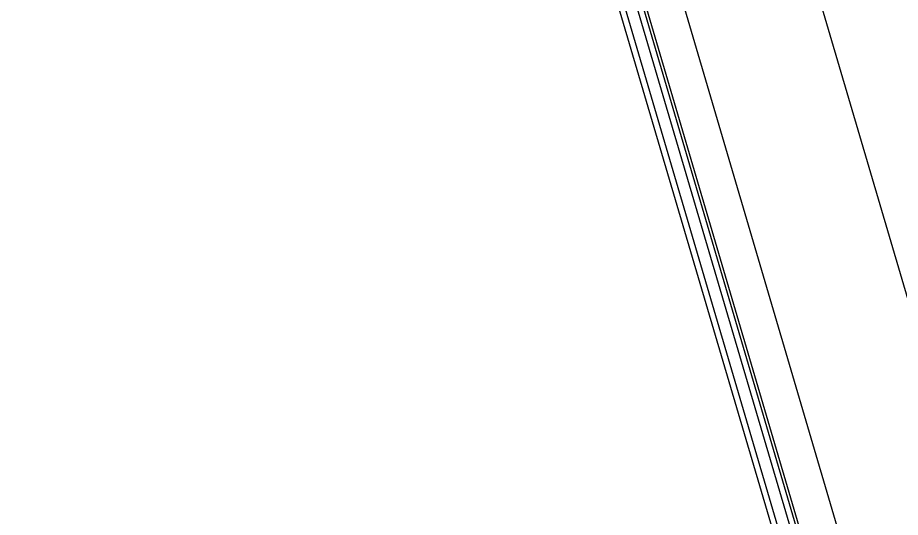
# Model space of a CAD drawing. Header units: millimetres. Extents: x 62878 to 70819, y -67946 to -61850.
# Drawn here: x 63393 to 63483.5, y -64890 to -64838.8 of the extents above; entities that cross this region are included whole.
import ezdxf

# ---------------------------------------------------------------- set-up
doc = ezdxf.new("R2010")
doc.units = ezdxf.units.MM
doc.layers.add('DOGRAMA', color=171, linetype='Continuous', lineweight=0)

msp = doc.modelspace()

# ---------------------------------------------------------------- linework, layer by layer
msp.add_lwpolyline([(68896.021, -63031.435), (69030.259, -63071.184), (69185.279, -62547.653), (68892.999, -62461.107, 1.044368), (68063.198, -62298.73, 0.204375), (63106.96, -62494.783, 0.353953), (62932.94, -62997.825), (63753.185, -65779.598), (64154.954, -67142.153), (65336.723, -66792.622), (65336.7, -66829.112), (65270.535, -66829.071, 0.626789), (65270.199, -67369.071), (65531.845, -67369.234, 0.926242), (66130.088, -67369.606), (66391.733, -67369.769, 0.626743), (66392.069, -66829.769), (66326.147, -66829.728), (66326.17, -66793.238), (67506.156, -67144.128), (68467.025, -63899.086), (68625.204, -63946.037), (68896.024, -63031.423)], format="xyb")
at = {"layer": 'DOGRAMA', "lineweight": -2}
for p, q in [((63478.157, -64917.473), (63452.329, -64829.868)), ((63478.76, -64917.399), (63452.876, -64829.602)), ((63479.21, -64914.681), (63454.728, -64831.641)), ((63479.786, -64914.511), (63455.304, -64831.472)), ((63483.434, -64912.602), (63459.405, -64831.097)), ((63479.714, -64913.208), (63455.951, -64832.605))]:
    msp.add_line(p, q, dxfattribs=at)
msp.add_lwpolyline([(63106.96, -62494.783, 0.354372), (62933.156, -62998.559), (63684.776, -65547.597)], format="xyb", dxfattribs=at)

doc.saveas('drawing.dxf')
